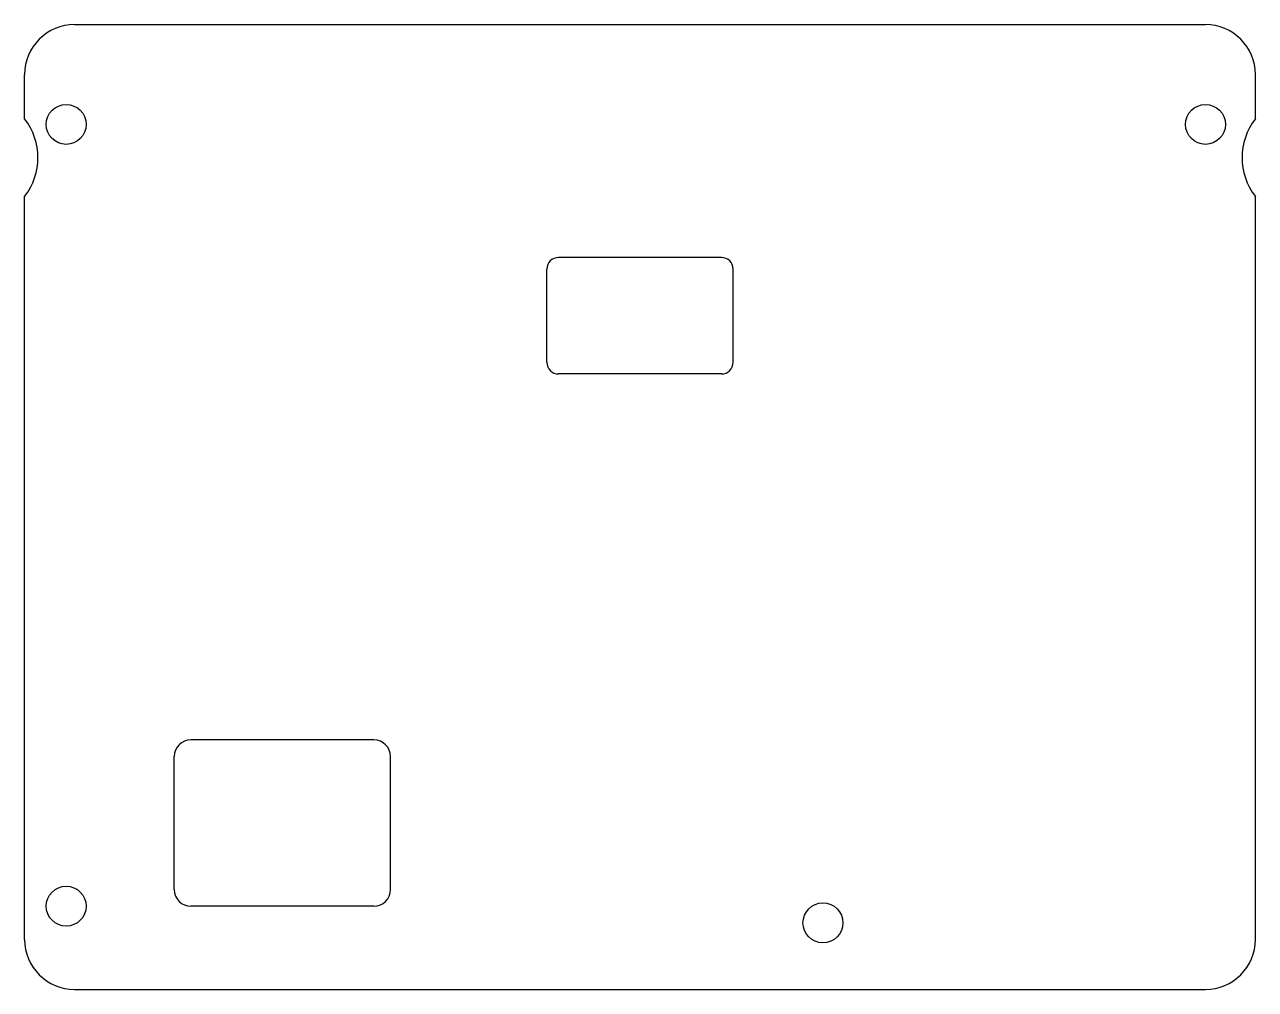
# Model space of a CAD drawing. Header units: millimetres. Extents: x -37 to 37, y -28 to 30.
import ezdxf

# ---------------------------------------------------------------- set-up
doc = ezdxf.new("R2010")
doc.units = ezdxf.units.MM

msp = doc.modelspace()

# ---------------------------------------------------------------- linework, layer by layer
for p, q in [((-34, 30, 6), (34, 30, 6)), ((-37, 24.332, 6), (-37, 27, 6)), ((37, 24.332, 6), (37, 27, 6)), ((-37, -25, 6), (-37, 19.668, 6)), ((37, -25, 6), (37, 19.668, 6)), ((4.9, 16, 6), (-4.9, 16, 6)), ((-5.6, 9.7, 6), (-5.6, 15.3, 6)), ((5.6, 9.7, 6), (5.6, 15.3, 6)), ((4.9, 9, 6), (-4.9, 9, 6)), ((-16, -13, 6), (-27, -13, 6)), ((-28, -22, 6), (-28, -14, 6)), ((-15, -22, 6), (-15, -14, 6)), ((-16, -23, 6), (-27, -23, 6)), ((-34, -28, 6), (34, -28, 6))]:
    msp.add_line(p, q)
for centre in [(-34.5, 24, 6), (34, 24, 6), (-34.5, -23, 6), (11, -24, 6)]:
    msp.add_circle(centre, 1.2)
for centre, radius, start, end in [((-34, 27, 6), 3, 90, 180), ((34, 27, 6), 3, 0, 90), ((-40, 22, 6), 3.8, -37.86365, 37.86365), ((40, 22, 6), 3.8, 142.13635, 217.86365), ((-4.9, 15.3, 6), 0.7, 90, 180), ((4.9, 15.3, 6), 0.7, 0, 90), ((-4.9, 9.7, 6), 0.7, -180, -90), ((4.9, 9.7, 6), 0.7, 270, 360), ((-27, -14, 6), 1, 90, 180), ((-16, -14, 6), 1, 0, 90), ((-27, -22, 6), 1, -180, -90), ((-16, -22, 6), 1, 270, 360), ((-34, -25, 6), 3, 180, 270), ((34, -25, 6), 3, -90, 0)]:
    msp.add_arc(centre, radius, start, end)

doc.saveas('drawing.dxf')
